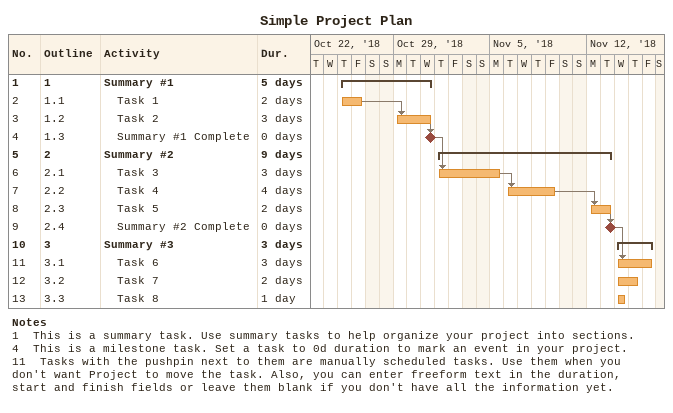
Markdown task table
Simple Project Plan

| ID | WBS | Task | Duration | Start | Finish | Predecessors |
|---|---|---|---|---|---|---|
| 1 | 1 | **Summary #1** | 5d | 2018-10-25 | 2018-10-31 |  |
| 2 | 1.1 | Task 1 | 2d | 2018-10-25 | 2018-10-26 |  |
| 3 | 1.2 | Task 2 | 3d | 2018-10-29 | 2018-10-31 | 2 |
| 4 | 1.3 | Summary #1 Complete | 0d | 2018-10-31 | 2018-10-31 | 3 |
| 5 | 2 | **Summary #2** | 9d | 2018-11-01 | 2018-11-13 |  |
| 6 | 2.1 | Task 3 | 3d | 2018-11-01 | 2018-11-05 | 4 |
| 7 | 2.2 | Task 4 | 4d | 2018-11-06 | 2018-11-09 | 6 |
| 8 | 2.3 | Task 5 | 2d | 2018-11-12 | 2018-11-13 | 7 |
| 9 | 2.4 | Summary #2 Complete | 0d | 2018-11-13 | 2018-11-13 | 8 |
| 10 | 3 | **Summary #3** | 3d | 2018-11-14 | 2018-11-16 |  |
| 11 | 3.1 | Task 6 | 3d | 2018-11-14 | 2018-11-16 | 9 |
| 12 | 3.2 | Task 7 | 2d | 2018-11-14 | 2018-11-15 |  |
| 13 | 3.3 | Task 8 | 1d | 2018-11-14 | 2018-11-14 |  |

Notes
- 1: This is a summary task. Use summary tasks to help organize your project into sections.
- 4: This is a milestone task. Set a task to 0d duration to mark an event in your project.
- 11: Tasks with the pushpin next to them are manually scheduled tasks. Use them when you don't want Project to move the task. Also, you can enter freeform text in the duration, start and finish fields or leave them blank if you don't have all the information yet.
